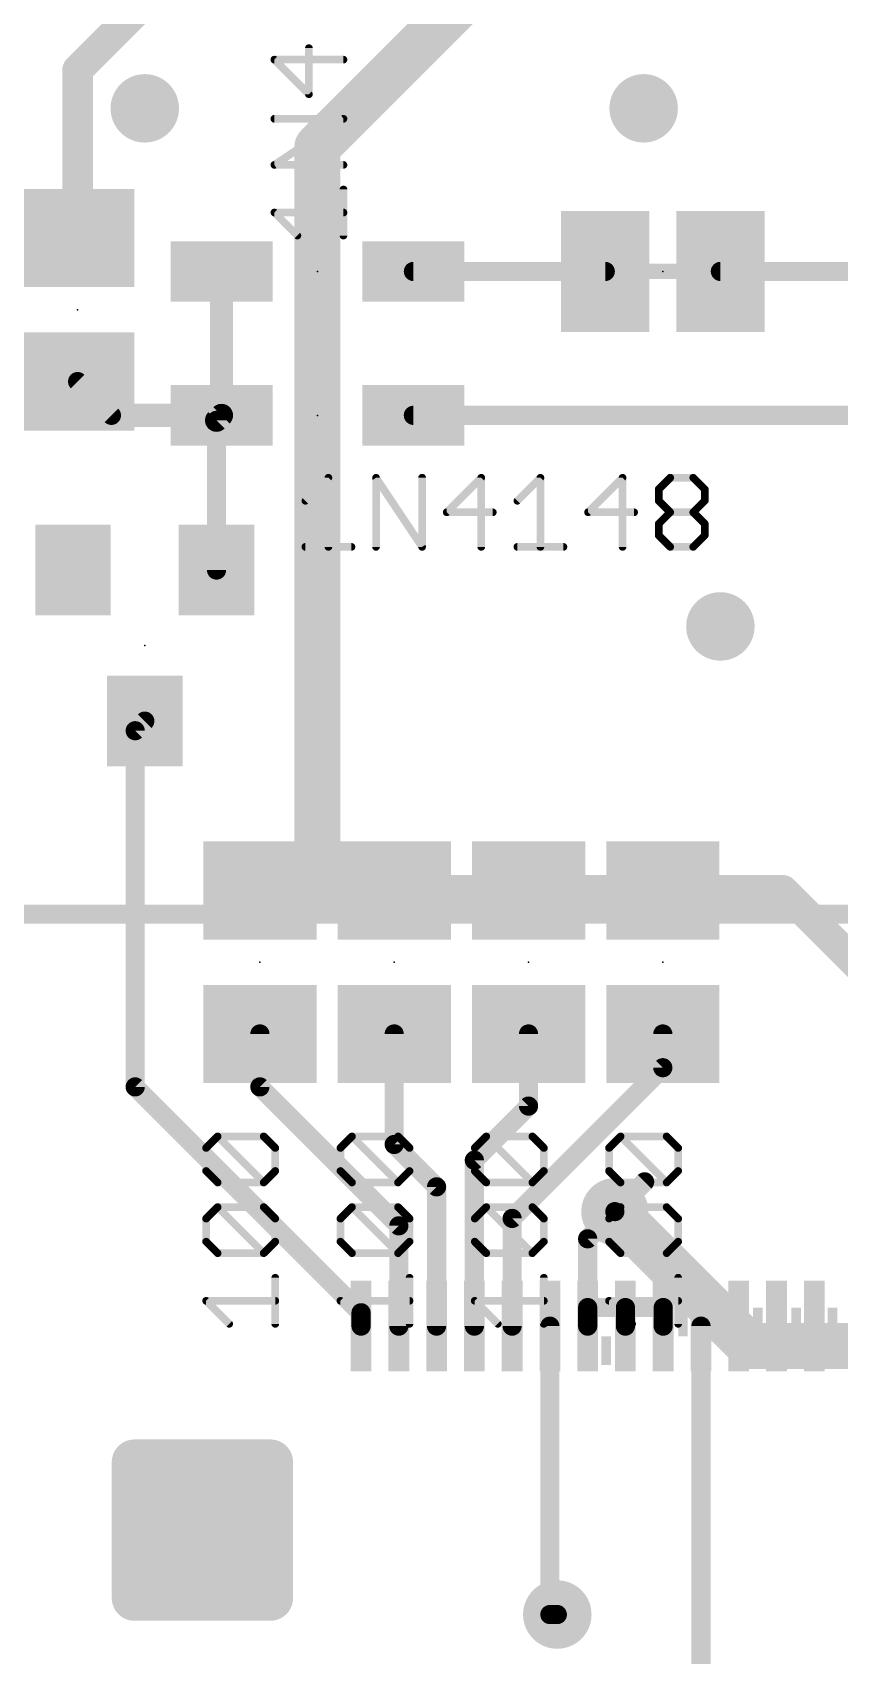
# Model space of a CAD drawing. Extents: x 0 to 56.8, y -6.3 to 91.2.
# Drawn here: x 11.59 to 22.28, y 26.76 to 48.25 of the extents above; entities that cross this region are included whole.
import ezdxf

# ---------------------------------------------------------------- set-up
doc = ezdxf.new("R2010")
doc.units = 0
for name, color, linetype in [('1', 12, 'CONTINUOUS'), ('16', 132, 'CONTINUOUS'), ('18', 110, 'CONTINUOUS'), ('23', 53, 'CONTINUOUS'), ('27', 253, 'CONTINUOUS'), ('41', 12, 'CONTINUOUS')]:
    doc.layers.add(name, color=color, linetype=linetype)

# ---------------------------------------------------------------- blocks, each defined once
blk = doc.blocks.new('RECT')
blk.add_solid([(-0.5, -0.5), (0.5, -0.5), (-0.5, 0.5), (0.5, 0.5)])
blk = doc.blocks.new('RECT384000X384000R25')
at = {"const_width": 0.3}
blk.add_lwpolyline([(1.05, -0.9), (1.05, 0.9, 0.4142), (0.9, 1.05), (-0.9, 1.05, 0.4142), (-1.05, 0.9), (-1.05, -0.9, 0.4142), (-0.9, -1.05), (0.9, -1.05, 0.4142)], format="xyb", close=True, dxfattribs=at)
blk.add_solid([(-0.9254, -0.9254), (0.9254, -0.9254), (-0.9254, 0.9254), (0.9254, 0.9254)])
blk = doc.blocks.new('ROUNDV')
at = {"const_width": 0.5}
blk.add_lwpolyline([(0, -0.25, 1), (0, 0.25, 1), (0, -0.25)], format="xyb", dxfattribs=at)

msp = doc.modelspace()

# ---------------------------------------------------------------- linework, layer by layer
at = {"layer": '1'}
for points, const_width in [([(12.192, 47.752), (16.002, 51.562)], 0.4064), ([(17.333, 48.702), (15.367, 46.736)], 0.6096), ([(12.192, 45.527), (12.192, 47.752)], 0.4064), ([(15.367, 46.736), (15.367, 37.018)], 0.6096), ([(14.097, 45.085), (14.097, 43.18)], 0.3048), ([(19.177, 45.085), (16.637, 45.085)], 0.254), ([(20.701, 45.085), (22.987, 45.085)], 0.254), ([(12.192, 43.627), (12.639, 43.18)], 0.254), ([(12.639, 43.18), (14.097, 43.18)], 0.3048), ([(14.097, 43.18), (14.031, 43.114)], 0.3048), ([(14.031, 41.132), (14.031, 43.114)], 0.254), ([(16.637, 43.18), (26.035, 43.18)], 0.254), ([(12.954, 39.005), (13.081, 39.132)], 0.254), ([(12.954, 34.29), (12.954, 39.005)], 0.254), ([(15.367, 37.018), (15.494, 36.891)], 0.6096), ([(14.605, 36.891), (15.494, 36.891)], 0.4064), ([(15.494, 36.891), (16.383, 36.891)], 0.4064), ([(16.383, 36.891), (18.161, 36.891)], 0.4064), ([(18.161, 36.891), (19.939, 36.891)], 0.4064), ([(19.939, 36.891), (21.529, 36.891)], 0.4064), ([(21.529, 36.891), (22.86, 35.56)], 0.4064), ([(14.605, 34.29), (14.605, 34.991)], 0.254), ([(16.383, 33.528), (16.383, 34.991)], 0.254), ([(18.161, 34.036), (18.161, 34.991)], 0.254), ([(19.939, 34.544), (19.939, 34.991)], 0.254), ([(17.944, 32.549), (19.939, 34.544)], 0.254), ([(15.944, 31.3), (12.954, 34.29)], 0.254), ([(16.444, 32.451), (14.605, 34.29)], 0.254), ([(17.444, 33.319), (18.161, 34.036)], 0.254), ([(16.944, 32.967), (16.383, 33.528)], 0.254), ([(17.444, 31.123), (17.444, 33.319)], 0.254), ([(16.944, 31.123), (16.944, 32.967)], 0.254), ([(19.698, 33.033), (19.304, 32.639)], 0.254), ([(17.944, 31.123), (17.944, 32.549)], 0.254), ([(18.944, 32.279), (19.304, 32.639)], 0.254), ([(16.444, 31.123), (16.444, 32.451)], 0.254), ([(18.944, 31.369), (18.944, 32.279)], 0.254), ([(15.944, 31.123), (15.944, 31.3)], 0.254), ([(18.944, 31.123), (18.944, 31.369)], 0.254), ([(19.444, 31.369), (18.944, 31.369)], 0.254), ([(19.444, 31.123), (19.444, 31.369)], 0.254), ([(19.944, 31.369), (19.444, 31.369)], 0.254), ([(19.944, 31.123), (19.944, 31.369)], 0.254), ([(18.444, 31.123), (18.444, 27.305)], 0.254), ([(20.444, 26.546), (20.444, 31.123)], 0.254), ([(18.444, 27.305), (18.542, 27.305)], 0.254)]:
    msp.add_lwpolyline(points, dxfattribs=dict(at, const_width=const_width))
for points, const_width in [([(12.2936, 47.752, 1), (12.0904, 47.752)], 0.2032), ([(12.1202, 47.8238, 1), (12.2638, 47.6802)], 0.2032), ([(15.2592, 46.8438, 1), (15.4748, 46.6282)], 0.3048), ([(15.5194, 46.736, 1), (15.2146, 46.736)], 0.3048), ([(12.0904, 45.527, 1), (12.2936, 45.527)], 0.2032), ([(14.1732, 45.085, 1), (14.0208, 45.085)], 0.1524), ([(16.637, 45.1485, 1), (16.637, 45.0215)], 0.127), ([(19.177, 45.0215, 1), (19.177, 45.1485)], 0.127), ([(20.701, 45.1485, 1), (20.701, 45.0215)], 0.127), ([(12.2369, 43.6719, 1), (12.1471, 43.5821)], 0.127), ([(12.639, 43.2562, 1), (12.639, 43.1038)], 0.1524), ([(12.5941, 43.1351, 1), (12.6839, 43.2249)], 0.127), ([(13.9771, 43.1679, 1), (14.0849, 43.0601)], 0.1524), ([(14.0945, 43.114, 1), (13.9675, 43.114)], 0.127), ([(14.0208, 43.18, 1), (14.1732, 43.18)], 0.1524), ([(14.1509, 43.1261, 1), (14.0431, 43.2339)], 0.1524), ([(14.097, 43.1038, 1), (14.097, 43.2562)], 0.1524), ([(16.637, 43.2435, 1), (16.637, 43.1165)], 0.127), ([(13.9675, 41.132, 1), (14.0945, 41.132)], 0.127), ([(13.0175, 39.005, 1), (12.8905, 39.005)], 0.127), ([(12.9091, 39.0499, 1), (12.9989, 38.9601)], 0.127), ([(13.1259, 39.0871, 1), (13.0361, 39.1769)], 0.127), ([(15.4748, 37.1258, 1), (15.2592, 36.9102)], 0.3048), ([(14.605, 36.9926, 1), (14.605, 36.7894)], 0.2032), ([(15.2146, 37.018, 1), (15.5194, 37.018)], 0.3048), ([(15.3862, 36.7832, 1), (15.6018, 36.9988)], 0.3048), ([(15.494, 36.9926, 1), (15.494, 36.7894)], 0.2032), ([(15.494, 36.7894, 1), (15.494, 36.9926)], 0.2032), ([(16.383, 36.9926, 1), (16.383, 36.7894)], 0.2032), ([(16.383, 36.7894, 1), (16.383, 36.9926)], 0.2032), ([(18.161, 36.9926, 1), (18.161, 36.7894)], 0.2032), ([(18.161, 36.7894, 1), (18.161, 36.9926)], 0.2032), ([(19.939, 36.9926, 1), (19.939, 36.7894)], 0.2032), ([(19.939, 36.7894, 1), (19.939, 36.9926)], 0.2032), ([(21.6008, 36.9628, 1), (21.4572, 36.8192)], 0.2032), ([(21.529, 36.7894, 1), (21.529, 36.9926)], 0.2032), ([(14.6685, 34.991, 1), (14.5415, 34.991)], 0.127), ([(16.4465, 34.991, 1), (16.3195, 34.991)], 0.127), ([(18.2245, 34.991, 1), (18.0975, 34.991)], 0.127), ([(20.0025, 34.991, 1), (19.8755, 34.991)], 0.127), ([(19.8755, 34.544, 1), (20.0025, 34.544)], 0.127), ([(19.9839, 34.4991, 1), (19.8941, 34.5889)], 0.127), ([(12.9989, 34.3349, 1), (12.9091, 34.2451)], 0.127), ([(14.6499, 34.3349, 1), (14.5601, 34.2451)], 0.127), ([(12.8905, 34.29, 1), (13.0175, 34.29)], 0.127), ([(14.5415, 34.29, 1), (14.6685, 34.29)], 0.127), ([(18.2059, 33.9911, 1), (18.1161, 34.0809)], 0.127), ([(18.0975, 34.036, 1), (18.2245, 34.036)], 0.127), ([(16.4279, 33.5729, 1), (16.3381, 33.4831)], 0.127), ([(16.3195, 33.528, 1), (16.4465, 33.528)], 0.127), ([(17.5075, 33.319, 1), (17.3805, 33.319)], 0.127), ([(17.3991, 33.3639, 1), (17.4889, 33.2741)], 0.127), ([(17.0075, 32.967, 1), (16.8805, 32.967)], 0.127), ([(19.7429, 32.9881, 1), (19.6531, 33.0779)], 0.127), ([(16.8991, 32.9221, 1), (16.9889, 33.0119)], 0.127), ([(18.0075, 32.549, 1), (17.8805, 32.549)], 0.127), ([(19.2591, 32.6839, 1), (19.3489, 32.5941)], 0.127), ([(19.3489, 32.5941, 1), (19.2591, 32.6839)], 0.127), ([(16.5075, 32.451, 1), (16.3805, 32.451)], 0.127), ([(16.3991, 32.4061, 1), (16.4889, 32.4959)], 0.127), ([(17.8991, 32.5939, 1), (17.9889, 32.5041)], 0.127), ([(19.0075, 32.279, 1), (18.8805, 32.279)], 0.127), ([(18.8991, 32.3239, 1), (18.9889, 32.2341)], 0.127), ([(16.0075, 31.3, 1), (15.8805, 31.3)], 0.127), ([(15.8991, 31.2551, 1), (15.9889, 31.3449)], 0.127), ([(19.0075, 31.369, 1), (18.8805, 31.369)], 0.127), ([(18.944, 31.4325, 1), (18.944, 31.3055)], 0.127), ([(18.8805, 31.369, 1), (19.0075, 31.369)], 0.127), ([(19.5075, 31.369, 1), (19.3805, 31.369)], 0.127), ([(19.444, 31.4325, 1), (19.444, 31.3055)], 0.127), ([(19.444, 31.3055, 1), (19.444, 31.4325)], 0.127), ([(20.0075, 31.369, 1), (19.8805, 31.369)], 0.127), ([(19.944, 31.3055, 1), (19.944, 31.4325)], 0.127), ([(15.8805, 31.123, 1), (16.0075, 31.123)], 0.127), ([(16.3805, 31.123, 1), (16.5075, 31.123)], 0.127), ([(16.8805, 31.123, 1), (17.0075, 31.123)], 0.127), ([(17.3805, 31.123, 1), (17.5075, 31.123)], 0.127), ([(17.8805, 31.123, 1), (18.0075, 31.123)], 0.127), ([(18.5075, 31.123, 1), (18.3805, 31.123)], 0.127), ([(18.8805, 31.123, 1), (19.0075, 31.123)], 0.127), ([(19.3805, 31.123, 1), (19.5075, 31.123)], 0.127), ([(19.8805, 31.123, 1), (20.0075, 31.123)], 0.127), ([(20.5075, 31.123, 1), (20.3805, 31.123)], 0.127), ([(18.444, 27.3685, 1), (18.444, 27.2415)], 0.127), ([(18.3805, 27.305, 1), (18.5075, 27.305)], 0.127), ([(18.542, 27.2415, 1), (18.542, 27.3685)], 0.127)]:
    msp.add_lwpolyline(points, format="xyb", dxfattribs=dict(at, const_width=const_width))
at = {"layer": '16'}
for points, const_width in [([(10.922, 36.576), (32.385, 36.576)], 0.254), ([(19.304, 32.639), (21.082, 30.861)], 0.6096), ([(21.082, 30.861), (35.687, 30.861)], 0.6096)]:
    msp.add_lwpolyline(points, dxfattribs=dict(at, const_width=const_width))
at = {"layer": '16', "const_width": 0.3048}
for points in [[(19.4118, 32.7468, 1), (19.1962, 32.5312)], [(21.082, 31.0134, 1), (21.082, 30.7086)], [(20.9742, 30.7532, 1), (21.1898, 30.9688)]]:
    msp.add_lwpolyline(points, format="xyb", dxfattribs=at)
at = {"layer": '23'}
for p in [(15.367, 45.085), (19.939, 45.085), (12.192, 44.577), (15.367, 43.18), (13.081, 40.132), (14.605, 35.941), (16.383, 35.941), (18.161, 35.941), (19.939, 35.941)]:
    msp.add_point(p, dxfattribs=at)
at = {"layer": '27', "const_width": 0.1016}
for points in [[(15.7112, 47.8884), (14.796, 47.8884)], [(14.796, 47.8884), (15.2536, 47.4308)], [(15.2536, 47.4308), (15.2536, 48.041)], [(14.796, 46.4953), (15.7112, 47.1054)], [(15.7112, 47.1054), (14.796, 47.1054)], [(15.7112, 46.4953), (14.796, 46.4953)], [(15.7112, 45.5598), (15.7112, 46.1699)], [(15.1011, 45.5598), (14.796, 45.8649)], [(14.796, 45.8649), (15.7112, 45.8649)], [(15.2068, 42.0489), (15.5119, 42.354)], [(15.5119, 42.354), (15.5119, 41.4388)], [(16.1423, 41.4388), (16.1423, 42.354)], [(16.1423, 42.354), (16.7524, 41.4388)], [(16.7524, 41.4388), (16.7524, 42.354)], [(17.5354, 42.354), (17.0778, 41.8964)], [(17.5354, 41.4388), (17.5354, 42.354)], [(18.0134, 42.0489), (18.3184, 42.354)], [(18.3184, 42.354), (18.3184, 41.4388)], [(19.4065, 42.354), (18.9489, 41.8964)], [(19.4065, 41.4388), (19.4065, 42.354)], [(19.8844, 42.2015), (20.0369, 42.354)], [(20.0369, 42.354), (20.342, 42.354)], [(20.342, 42.354), (20.4945, 42.2015)], [(19.8844, 42.0489), (19.8844, 42.2015)], [(20.4945, 42.2015), (20.4945, 42.0489)], [(17.0778, 41.8964), (17.688, 41.8964)], [(18.9489, 41.8964), (19.559, 41.8964)], [(20.0369, 41.8964), (19.8844, 42.0489)], [(19.8844, 41.7439), (20.0369, 41.8964)], [(20.0369, 41.8964), (20.342, 41.8964)], [(20.4945, 42.0489), (20.342, 41.8964)], [(20.342, 41.8964), (20.4945, 41.7439)], [(19.8844, 41.5913), (19.8844, 41.7439)], [(20.4945, 41.7439), (20.4945, 41.5913)], [(15.2068, 41.4388), (15.8169, 41.4388)], [(18.0134, 41.4388), (18.6235, 41.4388)], [(20.0369, 41.4388), (19.8844, 41.5913)], [(20.342, 41.4388), (20.0369, 41.4388)], [(20.4945, 41.5913), (20.342, 41.4388)], [(13.893, 33.4819), (14.0456, 33.6344)], [(13.893, 33.1768), (13.893, 33.4819)], [(14.0456, 33.6344), (14.6557, 33.6344)], [(14.6557, 33.0243), (14.0456, 33.6344)], [(14.6557, 33.6344), (14.8082, 33.4819)], [(14.8082, 33.4819), (14.8082, 33.1768)], [(15.671, 33.4819), (15.8236, 33.6344)], [(15.671, 33.1768), (15.671, 33.4819)], [(15.8236, 33.6344), (16.4337, 33.6344)], [(16.4337, 33.0243), (15.8236, 33.6344)], [(16.4337, 33.6344), (16.5862, 33.4819)], [(16.5862, 33.4819), (16.5862, 33.1768)], [(17.449, 33.4819), (17.6015, 33.6344)], [(17.449, 33.1768), (17.449, 33.4819)], [(17.6015, 33.6344), (18.2117, 33.6344)], [(18.2117, 33.0243), (17.6015, 33.6344)], [(18.2117, 33.6344), (18.3642, 33.4819)], [(18.3642, 33.4819), (18.3642, 33.1768)], [(19.227, 33.4819), (19.3796, 33.6344)], [(19.227, 33.1768), (19.227, 33.4819)], [(19.3796, 33.6344), (19.9897, 33.6344)], [(19.9897, 33.0243), (19.3796, 33.6344)], [(19.9897, 33.6344), (20.1422, 33.4819)], [(20.1422, 33.4819), (20.1422, 33.1768)], [(14.0456, 33.0243), (13.893, 33.1768)], [(14.8082, 33.1768), (14.6557, 33.0243)], [(15.8236, 33.0243), (15.671, 33.1768)], [(16.5862, 33.1768), (16.4337, 33.0243)], [(17.6015, 33.0243), (17.449, 33.1768)], [(18.3642, 33.1768), (18.2117, 33.0243)], [(19.3796, 33.0243), (19.227, 33.1768)], [(20.1422, 33.1768), (19.9897, 33.0243)], [(14.6557, 33.0243), (14.0456, 33.0243)], [(16.4337, 33.0243), (15.8236, 33.0243)], [(18.2117, 33.0243), (17.6015, 33.0243)], [(19.9897, 33.0243), (19.3796, 33.0243)], [(13.893, 32.5464), (14.0456, 32.6989)], [(14.0456, 32.6989), (14.6557, 32.6989)], [(14.6557, 32.0888), (14.0456, 32.6989)], [(14.6557, 32.6989), (14.8082, 32.5464)], [(15.671, 32.5464), (15.8236, 32.6989)], [(15.8236, 32.6989), (16.4337, 32.6989)], [(16.4337, 32.0888), (15.8236, 32.6989)], [(16.4337, 32.6989), (16.5862, 32.5464)], [(17.449, 32.5464), (17.6015, 32.6989)], [(17.6015, 32.6989), (18.2117, 32.6989)], [(18.2117, 32.0888), (17.6015, 32.6989)], [(18.2117, 32.6989), (18.3642, 32.5464)], [(19.227, 32.5464), (19.3796, 32.6989)], [(19.3796, 32.6989), (19.9897, 32.6989)], [(19.9897, 32.0888), (19.3796, 32.6989)], [(19.9897, 32.6989), (20.1422, 32.5464)], [(13.893, 32.2413), (13.893, 32.5464)], [(14.8082, 32.5464), (14.8082, 32.2413)], [(15.671, 32.2413), (15.671, 32.5464)], [(16.5862, 32.5464), (16.5862, 32.2413)], [(17.449, 32.2413), (17.449, 32.5464)], [(18.3642, 32.5464), (18.3642, 32.2413)], [(19.227, 32.2413), (19.227, 32.5464)], [(20.1422, 32.5464), (20.1422, 32.2413)], [(14.0456, 32.0888), (13.893, 32.2413)], [(14.8082, 32.2413), (14.6557, 32.0888)], [(15.8236, 32.0888), (15.671, 32.2413)], [(16.5862, 32.2413), (16.4337, 32.0888)], [(17.6015, 32.0888), (17.449, 32.2413)], [(18.3642, 32.2413), (18.2117, 32.0888)], [(19.3796, 32.0888), (19.227, 32.2413)], [(20.1422, 32.2413), (19.9897, 32.0888)], [(14.6557, 32.0888), (14.0456, 32.0888)], [(16.4337, 32.0888), (15.8236, 32.0888)], [(18.2117, 32.0888), (17.6015, 32.0888)], [(19.9897, 32.0888), (19.3796, 32.0888)], [(14.8082, 31.1532), (14.8082, 31.7634)], [(16.5862, 31.1532), (16.5862, 31.7634)], [(18.3642, 31.1532), (18.3642, 31.7634)], [(20.1422, 31.1532), (20.1422, 31.7634)], [(14.1981, 31.1532), (13.893, 31.4583)], [(13.893, 31.4583), (14.8082, 31.4583)], [(15.9761, 31.1532), (15.671, 31.4583)], [(15.671, 31.4583), (16.5862, 31.4583)], [(17.7541, 31.1532), (17.449, 31.4583)], [(17.449, 31.4583), (18.3642, 31.4583)], [(19.5321, 31.1532), (19.227, 31.4583)], [(19.227, 31.4583), (20.1422, 31.4583)]]:
    msp.add_lwpolyline(points, dxfattribs=at)
at = {"layer": '27', "const_width": 0.0508}
for points in [[(14.796, 47.9138, 1), (14.796, 47.863)], [(14.814, 47.9064, 1), (14.7781, 47.8705)], [(15.279, 48.041, 1), (15.2282, 48.041)], [(15.7112, 47.863, 1), (15.7112, 47.9138)], [(15.2282, 47.4308, 1), (15.279, 47.4308)], [(15.2356, 47.4129, 1), (15.2716, 47.4488)], [(14.796, 47.1308, 1), (14.796, 47.08)], [(15.7253, 47.0843, 1), (15.6971, 47.1266)], [(15.7112, 47.08, 1), (15.7112, 47.1308)], [(14.796, 46.5207, 1), (14.796, 46.4699)], [(14.7819, 46.5165, 1), (14.8101, 46.4742)], [(15.7112, 46.4699, 1), (15.7112, 46.5207)], [(15.7366, 46.1699, 1), (15.6858, 46.1699)], [(14.796, 45.8903, 1), (14.796, 45.8395)], [(14.814, 45.8828, 1), (14.7781, 45.8469)], [(15.7112, 45.8395, 1), (15.7112, 45.8903)], [(15.0831, 45.5418, 1), (15.119, 45.5778)], [(15.6858, 45.5598, 1), (15.7366, 45.5598)], [(15.5373, 42.354, 1), (15.4865, 42.354)], [(15.5298, 42.336, 1), (15.4939, 42.3719)], [(16.1677, 42.354, 1), (16.1169, 42.354)], [(16.1635, 42.3681, 1), (16.1212, 42.3399)], [(16.7778, 42.354, 1), (16.727, 42.354)], [(17.5608, 42.354, 1), (17.51, 42.354)], [(17.5534, 42.336, 1), (17.5175, 42.3719)], [(18.3438, 42.354, 1), (18.293, 42.354)], [(18.3364, 42.336, 1), (18.3005, 42.3719)], [(19.4319, 42.354, 1), (19.3811, 42.354)], [(19.4244, 42.336, 1), (19.3885, 42.3719)], [(20.0369, 42.3794, 1), (20.0369, 42.3286)], [(20.0549, 42.336, 1), (20.019, 42.3719)], [(20.3599, 42.3719, 1), (20.324, 42.336)], [(20.342, 42.3286, 1), (20.342, 42.3794)], [(19.9098, 42.2015, 1), (19.859, 42.2015)], [(19.8664, 42.2194, 1), (19.9024, 42.1835)], [(20.5199, 42.2015, 1), (20.4691, 42.2015)], [(20.4766, 42.1835, 1), (20.5125, 42.2194)], [(15.1888, 42.0669, 1), (15.2248, 42.031)], [(17.0778, 41.9218, 1), (17.0778, 41.871)], [(17.0599, 41.9144, 1), (17.0958, 41.8784)], [(17.688, 41.871, 1), (17.688, 41.9218)], [(17.9954, 42.0669, 1), (18.0313, 42.031)], [(18.9309, 41.9144, 1), (18.9668, 41.8784)], [(18.9489, 41.9218, 1), (18.9489, 41.871)], [(19.559, 41.871, 1), (19.559, 41.9218)], [(19.9024, 42.0669, 1), (19.8664, 42.031)], [(19.859, 42.0489, 1), (19.9098, 42.0489)], [(20.0369, 41.9218, 1), (20.0369, 41.871)], [(20.0549, 41.8784, 1), (20.019, 41.9144)], [(20.019, 41.8784, 1), (20.0549, 41.9144)], [(20.3599, 41.9144, 1), (20.324, 41.8784)], [(20.324, 41.9144, 1), (20.3599, 41.8784)], [(20.342, 41.871, 1), (20.342, 41.9218)], [(20.4691, 42.0489, 1), (20.5199, 42.0489)], [(20.5125, 42.031, 1), (20.4766, 42.0669)], [(19.9098, 41.7439, 1), (19.859, 41.7439)], [(19.8664, 41.7618, 1), (19.9024, 41.7259)], [(20.5199, 41.7439, 1), (20.4691, 41.7439)], [(20.4766, 41.7259, 1), (20.5125, 41.7618)], [(15.2068, 41.4642, 1), (15.2068, 41.4134)], [(15.8169, 41.4134, 1), (15.8169, 41.4642)], [(16.7313, 41.4247, 1), (16.7736, 41.4529)], [(18.0134, 41.4642, 1), (18.0134, 41.4134)], [(18.6235, 41.4134, 1), (18.6235, 41.4642)], [(19.9024, 41.6093, 1), (19.8664, 41.5734)], [(19.859, 41.5913, 1), (19.9098, 41.5913)], [(20.0369, 41.4642, 1), (20.0369, 41.4134)], [(20.019, 41.4208, 1), (20.0549, 41.4568)], [(20.324, 41.4568, 1), (20.3599, 41.4208)], [(20.342, 41.4134, 1), (20.342, 41.4642)], [(20.4691, 41.5913, 1), (20.5199, 41.5913)], [(20.5125, 41.5734, 1), (20.4766, 41.6093)], [(15.4865, 41.4388, 1), (15.5373, 41.4388)], [(16.1169, 41.4388, 1), (16.1677, 41.4388)], [(16.727, 41.4388, 1), (16.7778, 41.4388)], [(17.51, 41.4388, 1), (17.5608, 41.4388)], [(18.293, 41.4388, 1), (18.3438, 41.4388)], [(19.3811, 41.4388, 1), (19.4319, 41.4388)], [(13.9184, 33.4819, 1), (13.8676, 33.4819)], [(13.8751, 33.4998, 1), (13.911, 33.4639)], [(14.0635, 33.6524, 1), (14.0276, 33.6164)], [(14.0456, 33.6598, 1), (14.0456, 33.609)], [(14.0635, 33.6164, 1), (14.0276, 33.6524)], [(14.6736, 33.6524, 1), (14.6377, 33.6164)], [(14.6557, 33.609, 1), (14.6557, 33.6598)], [(14.8336, 33.4819, 1), (14.7828, 33.4819)], [(14.7902, 33.4639, 1), (14.8262, 33.4998)], [(15.6964, 33.4819, 1), (15.6456, 33.4819)], [(15.6531, 33.4998, 1), (15.689, 33.4639)], [(15.8415, 33.6524, 1), (15.8056, 33.6164)], [(15.8236, 33.6598, 1), (15.8236, 33.609)], [(15.8415, 33.6164, 1), (15.8056, 33.6524)], [(16.4516, 33.6524, 1), (16.4157, 33.6164)], [(16.4337, 33.609, 1), (16.4337, 33.6598)], [(16.6116, 33.4819, 1), (16.5608, 33.4819)], [(16.5682, 33.4639, 1), (16.6042, 33.4998)], [(17.4744, 33.4819, 1), (17.4236, 33.4819)], [(17.4311, 33.4998, 1), (17.467, 33.4639)], [(17.6015, 33.6598, 1), (17.6015, 33.609)], [(17.6195, 33.6524, 1), (17.5836, 33.6164)], [(17.6195, 33.6164, 1), (17.5836, 33.6524)], [(18.2296, 33.6524, 1), (18.1937, 33.6164)], [(18.2117, 33.609, 1), (18.2117, 33.6598)], [(18.3896, 33.4819, 1), (18.3388, 33.4819)], [(18.3462, 33.4639, 1), (18.3822, 33.4998)], [(19.2524, 33.4819, 1), (19.2016, 33.4819)], [(19.2091, 33.4998, 1), (19.245, 33.4639)], [(19.3975, 33.6524, 1), (19.3616, 33.6164)], [(19.3796, 33.6598, 1), (19.3796, 33.609)], [(19.3975, 33.6164, 1), (19.3616, 33.6524)], [(20.0076, 33.6524, 1), (19.9717, 33.6164)], [(19.9897, 33.609, 1), (19.9897, 33.6598)], [(20.1676, 33.4819, 1), (20.1168, 33.4819)], [(20.1242, 33.4639, 1), (20.1602, 33.4998)], [(13.911, 33.1948, 1), (13.8751, 33.1588)], [(13.8676, 33.1768, 1), (13.9184, 33.1768)], [(14.7828, 33.1768, 1), (14.8336, 33.1768)], [(14.8262, 33.1588, 1), (14.7902, 33.1948)], [(15.689, 33.1948, 1), (15.6531, 33.1588)], [(15.6456, 33.1768, 1), (15.6964, 33.1768)], [(16.5608, 33.1768, 1), (16.6116, 33.1768)], [(16.6042, 33.1588, 1), (16.5682, 33.1948)], [(17.467, 33.1948, 1), (17.4311, 33.1588)], [(17.4236, 33.1768, 1), (17.4744, 33.1768)], [(18.3388, 33.1768, 1), (18.3896, 33.1768)], [(18.3822, 33.1588, 1), (18.3462, 33.1948)], [(19.245, 33.1948, 1), (19.2091, 33.1588)], [(19.2016, 33.1768, 1), (19.2524, 33.1768)], [(20.1168, 33.1768, 1), (20.1676, 33.1768)], [(20.1602, 33.1588, 1), (20.1242, 33.1948)], [(14.0456, 33.0497, 1), (14.0456, 32.9989)], [(14.0276, 33.0063, 1), (14.0635, 33.0422)], [(14.6377, 33.0422, 1), (14.6736, 33.0063)], [(14.6377, 33.0063, 1), (14.6736, 33.0422)], [(14.6557, 32.9989, 1), (14.6557, 33.0497)], [(15.8236, 33.0497, 1), (15.8236, 32.9989)], [(15.8056, 33.0063, 1), (15.8415, 33.0422)], [(16.4157, 33.0422, 1), (16.4516, 33.0063)], [(16.4157, 33.0063, 1), (16.4516, 33.0422)], [(16.4337, 32.9989, 1), (16.4337, 33.0497)], [(17.6015, 33.0497, 1), (17.6015, 32.9989)], [(17.5836, 33.0063, 1), (17.6195, 33.0422)], [(18.1937, 33.0422, 1), (18.2296, 33.0063)], [(18.1937, 33.0063, 1), (18.2296, 33.0422)], [(18.2117, 32.9989, 1), (18.2117, 33.0497)], [(19.3796, 33.0497, 1), (19.3796, 32.9989)], [(19.3616, 33.0063, 1), (19.3975, 33.0422)], [(19.9717, 33.0422, 1), (20.0076, 33.0063)], [(19.9717, 33.0063, 1), (20.0076, 33.0422)], [(19.9897, 32.9989, 1), (19.9897, 33.0497)], [(14.0456, 32.7243, 1), (14.0456, 32.6735)], [(14.0635, 32.7168, 1), (14.0276, 32.6809)], [(14.0635, 32.6809, 1), (14.0276, 32.7168)], [(14.6736, 32.7168, 1), (14.6377, 32.6809)], [(14.6557, 32.6735, 1), (14.6557, 32.7243)], [(15.8236, 32.7243, 1), (15.8236, 32.6735)], [(15.8415, 32.7168, 1), (15.8056, 32.6809)], [(15.8415, 32.6809, 1), (15.8056, 32.7168)], [(16.4516, 32.7168, 1), (16.4157, 32.6809)], [(16.4337, 32.6735, 1), (16.4337, 32.7243)], [(17.6015, 32.7243, 1), (17.6015, 32.6735)], [(17.6195, 32.7168, 1), (17.5836, 32.6809)], [(17.6195, 32.6809, 1), (17.5836, 32.7168)], [(18.2296, 32.7168, 1), (18.1937, 32.6809)], [(18.2117, 32.6735, 1), (18.2117, 32.7243)], [(19.3796, 32.7243, 1), (19.3796, 32.6735)], [(19.3975, 32.7168, 1), (19.3616, 32.6809)], [(19.3975, 32.6809, 1), (19.3616, 32.7168)], [(20.0076, 32.7168, 1), (19.9717, 32.6809)], [(19.9897, 32.6735, 1), (19.9897, 32.7243)], [(13.9184, 32.5464, 1), (13.8676, 32.5464)], [(13.8751, 32.5643, 1), (13.911, 32.5284)], [(14.8336, 32.5464, 1), (14.7828, 32.5464)], [(14.7902, 32.5284, 1), (14.8262, 32.5643)], [(15.6964, 32.5464, 1), (15.6456, 32.5464)], [(15.6531, 32.5643, 1), (15.689, 32.5284)], [(16.6116, 32.5464, 1), (16.5608, 32.5464)], [(16.5682, 32.5284, 1), (16.6042, 32.5643)], [(17.4744, 32.5464, 1), (17.4236, 32.5464)], [(17.4311, 32.5643, 1), (17.467, 32.5284)], [(18.3896, 32.5464, 1), (18.3388, 32.5464)], [(18.3462, 32.5284, 1), (18.3822, 32.5643)], [(19.2524, 32.5464, 1), (19.2016, 32.5464)], [(19.2091, 32.5643, 1), (19.245, 32.5284)], [(20.1676, 32.5464, 1), (20.1168, 32.5464)], [(20.1242, 32.5284, 1), (20.1602, 32.5643)], [(13.911, 32.2593, 1), (13.8751, 32.2233)], [(13.8676, 32.2413, 1), (13.9184, 32.2413)], [(14.7828, 32.2413, 1), (14.8336, 32.2413)], [(14.8262, 32.2233, 1), (14.7902, 32.2593)], [(15.689, 32.2593, 1), (15.6531, 32.2233)], [(15.6456, 32.2413, 1), (15.6964, 32.2413)], [(16.5608, 32.2413, 1), (16.6116, 32.2413)], [(16.6042, 32.2233, 1), (16.5682, 32.2593)], [(17.467, 32.2593, 1), (17.4311, 32.2233)], [(17.4236, 32.2413, 1), (17.4744, 32.2413)], [(18.3388, 32.2413, 1), (18.3896, 32.2413)], [(18.3822, 32.2233, 1), (18.3462, 32.2593)], [(19.245, 32.2593, 1), (19.2091, 32.2233)], [(19.2016, 32.2413, 1), (19.2524, 32.2413)], [(20.1168, 32.2413, 1), (20.1676, 32.2413)], [(20.1602, 32.2233, 1), (20.1242, 32.2593)], [(14.0456, 32.1142, 1), (14.0456, 32.0634)], [(14.0276, 32.0708, 1), (14.0635, 32.1067)], [(14.6377, 32.1067, 1), (14.6736, 32.0708)], [(14.6377, 32.0708, 1), (14.6736, 32.1067)], [(14.6557, 32.0634, 1), (14.6557, 32.1142)], [(15.8236, 32.1142, 1), (15.8236, 32.0634)], [(15.8056, 32.0708, 1), (15.8415, 32.1067)], [(16.4157, 32.1067, 1), (16.4516, 32.0708)], [(16.4157, 32.0708, 1), (16.4516, 32.1067)], [(16.4337, 32.0634, 1), (16.4337, 32.1142)], [(17.6015, 32.1142, 1), (17.6015, 32.0634)], [(17.5836, 32.0708, 1), (17.6195, 32.1067)], [(18.1937, 32.1067, 1), (18.2296, 32.0708)], [(18.1937, 32.0708, 1), (18.2296, 32.1067)], [(18.2117, 32.0634, 1), (18.2117, 32.1142)], [(19.3796, 32.1142, 1), (19.3796, 32.0634)], [(19.3616, 32.0708, 1), (19.3975, 32.1067)], [(19.9717, 32.1067, 1), (20.0076, 32.0708)], [(19.9717, 32.0708, 1), (20.0076, 32.1067)], [(19.9897, 32.0634, 1), (19.9897, 32.1142)], [(14.8336, 31.7634, 1), (14.7828, 31.7634)], [(16.6116, 31.7634, 1), (16.5608, 31.7634)], [(18.3896, 31.7634, 1), (18.3388, 31.7634)], [(20.1676, 31.7634, 1), (20.1168, 31.7634)], [(13.911, 31.4763, 1), (13.8751, 31.4403)], [(13.893, 31.4837, 1), (13.893, 31.4329)], [(14.8082, 31.4329, 1), (14.8082, 31.4837)], [(15.689, 31.4763, 1), (15.6531, 31.4403)], [(15.671, 31.4837, 1), (15.671, 31.4329)], [(16.5862, 31.4329, 1), (16.5862, 31.4837)], [(17.467, 31.4763, 1), (17.4311, 31.4403)], [(17.449, 31.4837, 1), (17.449, 31.4329)], [(18.3642, 31.4329, 1), (18.3642, 31.4837)], [(19.245, 31.4763, 1), (19.2091, 31.4403)], [(19.227, 31.4837, 1), (19.227, 31.4329)], [(20.1422, 31.4329, 1), (20.1422, 31.4837)], [(14.1801, 31.1353, 1), (14.216, 31.1712)], [(14.7828, 31.1532, 1), (14.8336, 31.1532)], [(15.9581, 31.1353, 1), (15.994, 31.1712)], [(16.5608, 31.1532, 1), (16.6116, 31.1532)], [(17.7361, 31.1353, 1), (17.772, 31.1712)], [(18.3388, 31.1532, 1), (18.3896, 31.1532)], [(19.5141, 31.1353, 1), (19.55, 31.1712)], [(20.1168, 31.1532, 1), (20.1676, 31.1532)]]:
    msp.add_lwpolyline(points, format="xyb", dxfattribs=at)

# ---------------------------------------------------------------- block references
at = {"layer": '1'}
for p, xscale, yscale, rotation in [((12.192, 45.527), 1.3, 1.5, 90), ((19.177, 45.085), 1.1684, 1.6002, 180), ((20.701, 45.085), 1.1684, 1.6002, 180), ((14.097, 45.085), 1.35, 0.8, 180), ((16.637, 45.085), 1.35, 0.8, 180), ((19.939, 45.085), 0.635, 0.2032, 180), ((12.192, 43.627), 1.3, 1.5, 90), ((14.097, 43.18), 1.35, 0.8, 180), ((16.637, 43.18), 1.35, 0.8, 180), ((14.605, 36.891), 1.3, 1.5, 270), ((16.383, 36.891), 1.3, 1.5, 270), ((18.161, 36.891), 1.3, 1.5, 270), ((19.939, 36.891), 1.3, 1.5, 270), ((14.605, 34.991), 1.3, 1.5, 270), ((16.383, 34.991), 1.3, 1.5, 270), ((18.161, 34.991), 1.3, 1.5, 270), ((19.939, 34.991), 1.3, 1.5, 270)]:
    msp.add_blockref('RECT', p, dxfattribs=dict(at, xscale=xscale, yscale=yscale, rotation=rotation))
at = {"layer": '1', "yscale": 1.2, "rotation": 180}
for p in [(12.131, 41.132), (14.031, 41.132), (13.081, 39.132)]:
    msp.add_blockref('RECT', p, dxfattribs=at)
at = {"layer": '1', "xscale": 0.275, "yscale": 1.2}
for p in [(15.944, 31.123), (16.444, 31.123), (16.944, 31.123), (17.444, 31.123), (17.944, 31.123), (18.444, 31.123), (18.944, 31.123), (19.444, 31.123), (19.944, 31.123), (20.444, 31.123), (20.944, 31.123), (21.444, 31.123), (21.944, 31.123)]:
    msp.add_blockref('RECT', p, dxfattribs=at)
at = {"layer": '1'}
msp.add_blockref('RECT384000X384000R25', (13.844, 28.423), dxfattribs=at)
at = {"layer": '18'}
for p, xscale, yscale in [((13.081, 47.244), 0.9064, 0.9064), ((13.081, 47.244), 0.9064, 0.9064), ((19.685, 47.244), 0.9064, 0.9064), ((19.685, 47.244), 0.9064, 0.9064), ((20.701, 40.386), 0.9064, 0.9064), ((20.701, 40.386), 0.9064, 0.9064), ((19.304, 32.639), 0.889, 0.889), ((19.304, 32.639), 0.889, 0.889), ((18.542, 27.305), 0.9064, 0.9064), ((18.542, 27.305), 0.9064, 0.9064)]:
    msp.add_blockref('ROUNDV', p, dxfattribs=dict(at, xscale=xscale, yscale=yscale))
at = {"layer": '41', "xscale": 0.127, "yscale": 0.381}
for p in [(20.2057, 31.1785), (20.6883, 31.1531), (21.1963, 31.1785), (21.7043, 31.1785), (22.1869, 31.1785), (19.1897, 30.7975)]:
    msp.add_blockref('RECT', p, dxfattribs=at)

doc.saveas('drawing.dxf')
